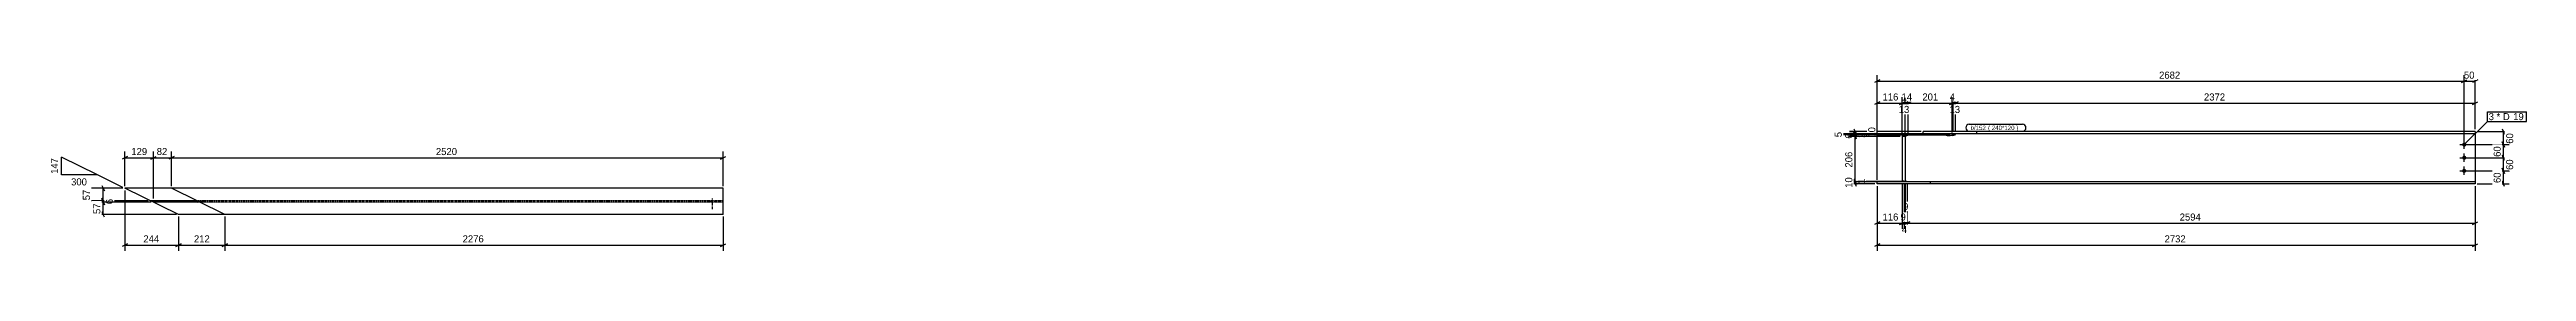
# Model space of a CAD drawing. Header units: millimetres. Extents: x 26 to 11337, y 32 to 858.
import ezdxf

# ---------------------------------------------------------------- set-up
doc = ezdxf.new("R2010")
doc.units = ezdxf.units.MM
doc.linetypes.add('DXK_LINE_DOT2', pattern=[3.9198, 1.9599, -1.9599])
doc.linetypes.add('DXK_LINE_DOT4', pattern=[0.9408, 0.4704, -0.4704])
doc.styles.add('Comic Sans MS', font='COMIC.TTF', dxfattribs={"height": 0.2})

msp = doc.modelspace()

# ---------------------------------------------------------------- hatches: boundary and pattern name
at = {"linetype": 'Continuous'}
for points in [[(11043, 518, -1), (11062, 518, -1)], [(11043, 458, -1), (11062, 458, -1)], [(11043, 398, -1), (11062, 398, -1)]]:
    msp.add_hatch(color=3, dxfattribs=at).paths.add_polyline_path(points)

# ---------------------------------------------------------------- linework, layer by layer
at = {"color": 8, "linetype": 'Continuous'}
for p, q in [((8383, 814), (8359, 802)), ((11040, 802), (11064, 814)), ((11052, 528), (11052, 836)), ((11052, 808), (11102, 808)), ((11114, 814), (11090, 802)), ((11102, 588), (11102, 836)), ((8383, 714), (8359, 702)), ((8487, 702), (8511, 714)), ((8499, 565), (8499, 736)), ((8499, 708), (8513, 708)), ((8525, 714), (8501, 702)), ((8513, 571), (8513, 736)), ((8513, 571), (8513, 736)), ((8706, 702), (8730, 714)), ((8718, 578), (8718, 733)), ((8742, 714), (8718, 702)), ((8742, 714), (8718, 702)), ((8718, 708), (8730, 708)), ((8730, 578), (8730, 736)), ((8730, 578), (8730, 733)), ((8730, 708), (11102, 708)), ((11090, 702), (11114, 714)), ((11102, 588), (11102, 736)), ((8265, 573), (8277, 549)), ((8277, 543), (8265, 567)), ((11112, 578), (11260, 578)), ((11225, 590), (11237, 566)), ((11231, 518), (11231, 578)), ((80, 379), (80, 460)), ((245, 379), (80, 460)), ((382, 464), (358, 452)), ((370, 328), (370, 486)), ((488, 452), (512, 464)), ((500, 271), (500, 486)), ((500, 458), (582, 458)), ((594, 464), (570, 452)), ((594, 464), (570, 452)), ((582, 328), (582, 486)), ((582, 328), (582, 486)), ((582, 458), (3102, 458)), ((3090, 452), (3114, 464)), ((3102, 328), (3102, 486)), ((8690, 561), (8242, 561)), ((8476, 555), (8242, 555)), ((8271, 555), (8271, 561)), ((11062, 518), (11260, 518)), ((11062, 458), (11257, 458)), ((11237, 506), (11225, 530)), ((245, 379), (80, 379)), ((8485, 349), (8242, 349)), ((8485, 349), (8245, 349)), ((8476, 347), (8245, 347)), ((8265, 361), (8277, 337)), ((8271, 347), (8271, 349)), ((8499, 341), (8499, 132)), ((11062, 398), (11260, 398)), ((360, 318), (194, 318)), ((476, 261), (194, 261)), ((264, 330), (276, 306)), ((276, 249), (264, 273)), ((270, 261), (270, 318)), ((370, 308), (370, 32)), ((8508, 337), (8508, 132)), ((8508, 337), (8508, 132)), ((11102, 328), (11102, 132)), ((11102, 328), (11102, 32)), ((11112, 338), (11257, 338)), ((615, 188), (615, 32)), ((615, 188), (615, 32)), ((826, 188), (826, 32)), ((826, 188), (826, 32)), ((3102, 188), (3102, 32)), ((8383, 164), (8359, 152)), ((8487, 152), (8511, 164)), ((8520, 164), (8496, 152)), ((8520, 164), (8496, 152)), ((8499, 158), (8508, 158)), ((8508, 158), (11102, 158)), ((11090, 152), (11114, 164)), ((382, 64), (358, 52)), ((370, 58), (615, 58)), ((627, 64), (603, 52)), ((615, 58), (826, 58)), ((838, 64), (814, 52)), ((814, 52), (838, 64)), ((826, 58), (3102, 58)), ((3090, 52), (3114, 64)), ((8383, 64), (8359, 52)), ((11090, 52), (11114, 64))]:
    msp.add_line(p, q, dxfattribs=at)
at = {"color": 7, "linetype": 'Continuous'}
for p, q in [((8582, 568), (8582, 578)), ((11102, 578), (8582, 578)), ((11102, 568), (8582, 568)), ((8714, 563), (8718, 568)), ((8727, 563), (8730, 568)), ((8827, 568), (8827, 578)), ((11102, 578), (11102, 338)), ((8486, 555), (8500, 561)), ((8499, 555), (8486, 555)), ((8486, 555), (8486, 351)), ((8513, 561), (8499, 555)), ((8499, 555), (8499, 351)), ((8700, 561), (8500, 561)), ((8705, 560), (8700, 561)), ((8704, 560), (8714, 563)), ((8717, 560), (8705, 560)), ((8714, 563), (8727, 563)), ((8717, 560), (8727, 563)), ((8371, 338), (8371, 347)), ((11102, 347), (8371, 347)), ((8486, 351), (8499, 351)), ((8489, 351), (8486, 351)), ((8492, 351), (8489, 351)), ((8494, 350), (8492, 351)), ((8495, 349), (8494, 350)), ((8495, 347), (8495, 349)), ((8495, 349), (8507, 349)), ((8499, 351), (8502, 351)), ((8502, 351), (8504, 351)), ((8504, 351), (8506, 350)), ((8506, 350), (8507, 349)), ((8508, 347), (8507, 349)), ((8615, 338), (8615, 347)), ((615, 198), (370, 318)), ((3102, 318), (370, 318)), ((698, 261), (486, 261)), ((711, 255), (499, 255)), ((500, 261), (512, 255)), ((826, 198), (582, 318)), ((687, 261), (700, 255)), ((3102, 198), (3102, 318)), ((11102, 338), (8371, 338)), ((3102, 198), (615, 198))]:
    msp.add_line(p, q, dxfattribs=at)
at = {"color": 7, "linetype": 'DXK_LINE_DOT4'}
for p, q in [((8687, 561), (8692, 560)), ((8692, 560), (8704, 560)), ((8704, 560), (8705, 560)), ((8704, 560), (8704, 560)), ((495, 261), (508, 255)), ((507, 255), (495, 261)), ((3102, 261), (698, 261)), ((3102, 255), (711, 255)), ((714, 261), (727, 255)), ((718, 261), (730, 255))]:
    msp.add_line(p, q, dxfattribs=at)
at = {"color": 3, "linetype": 'Continuous'}
for p, q in [((11033, 518), (11071, 518)), ((11033, 458), (11071, 458)), ((11052, 499), (11052, 537)), ((11052, 439), (11052, 477)), ((11033, 398), (11071, 398)), ((11052, 379), (11052, 417))]:
    msp.add_line(p, q, dxfattribs=at)
at = {"color": 3, "linetype": 'DXK_LINE_DOT2'}
for p, q in [((3043, 261), (3043, 255)), ((3043, 261), (3043, 255)), ((3043, 261), (3043, 255)), ((3052, 271), (3052, 221)), ((3052, 271), (3052, 221)), ((3052, 271), (3052, 221)), ((3062, 261), (3062, 255)), ((3062, 261), (3062, 255)), ((3062, 261), (3062, 255))]:
    msp.add_line(p, q, dxfattribs=at)

# ---------------------------------------------------------------- next in the draw order: wipeouts: each hides what was drawn before it
at = {"color": 0}
for points in [[(11110, 814), (11110, 858), (11045, 858), (11045, 814)], [(8753, 657), (8753, 702), (8695, 702), (8695, 657)], [(8265, 577), (8220, 577), (8220, 539), (8265, 539)], [(11282, 580), (11237, 580), (11237, 515), (11282, 515)], [(573, 464), (573, 508), (509, 508), (509, 464)], [(1901, 464), (1901, 508), (1784, 508), (1784, 464)], [(216, 322), (172, 322), (172, 257), (216, 257)], [(8523, 212), (8523, 256), (8484, 256), (8484, 212)], [(9864, 164), (9864, 208), (9747, 208), (9747, 164)], [(538, 64), (538, 108), (447, 108), (447, 64)], [(763, 64), (763, 108), (679, 108), (679, 64)], [(2023, 64), (2023, 108), (1906, 108), (1906, 64)]]:
    msp.add_wipeout(points, dxfattribs=at)

# ---------------------------------------------------------------- next in the draw order: linework, layer by layer
at = {"color": 8, "linetype": 'Continuous'}
for p, q in [((8371, 808), (11052, 808)), ((11040, 802), (11064, 814)), ((11052, 528), (11052, 836)), ((8702, 702), (8726, 714)), ((8730, 714), (8706, 702)), ((8714, 573), (8714, 736)), ((8714, 708), (8718, 708)), ((8718, 578), (8718, 736)), ((8265, 575), (8277, 551)), ((8277, 549), (8265, 573)), ((370, 458), (500, 458)), ((488, 452), (512, 464)), ((500, 271), (500, 486)), ((8704, 563), (8245, 563)), ((8690, 561), (8245, 561)), ((8271, 561), (8271, 563)), ((11062, 518), (11257, 518)), ((11225, 530), (11237, 506)), ((11237, 446), (11225, 470)), ((11231, 458), (11231, 518)), ((8499, 341), (8499, 129)), ((476, 261), (245, 261)), ((489, 255), (245, 255)), ((264, 273), (276, 249)), ((276, 242), (264, 267)), ((270, 255), (270, 261)), ((8495, 337), (8495, 129)), ((8483, 152), (8507, 164)), ((8511, 164), (8487, 152)), ((8495, 158), (8499, 158)), ((603, 52), (627, 64))]:
    msp.add_line(p, q, dxfattribs=at)

# ---------------------------------------------------------------- next in the draw order: texts
at = {"color": 3, "style": 'Comic Sans MS'}
for s, p in [('50', (11051, 820)), ('13', (8702, 663)), ('82', (515, 470)), ('2520', (1790, 470)), ('9', (8490, 218)), ('2594', (9753, 170)), ('244', (454, 70)), ('212', (685, 70)), ('2276', (1912, 70))]:
    msp.add_text(s, height=32.4, dxfattribs=at).set_placement(p)
for s, p in [('6', (8258, 545)), ('60', (11276, 522)), ('57', (210, 263))]:
    msp.add_text(s, height=32.4, rotation=90.0002, dxfattribs=at).set_placement(p)

# ---------------------------------------------------------------- next in the draw order: wipeouts: each hides what was drawn before it
at = {"color": 0}
for points in [[(8872, 585), (8872, 605), (8798, 605), (8798, 585)], [(11190, 630), (11190, 662), (11164, 662), (11164, 630)]]:
    msp.add_wipeout(points, dxfattribs=at)

# ---------------------------------------------------------------- next in the draw order: wipeouts: each hides what was drawn before it
for points in [[(9770, 814), (9770, 858), (9653, 858), (9653, 814)], [(8735, 714), (8735, 758), (8697, 758), (8697, 714)], [(9975, 714), (9975, 758), (9858, 758), (9858, 714)], [(8321, 581), (8277, 581), (8277, 542), (8321, 542)], [(8872, 585), (8872, 605), (8798, 605), (8798, 585)], [(11190, 630), (11190, 662), (11164, 662), (11164, 630)], [(477, 464), (477, 508), (393, 508), (393, 464)], [(11225, 520), (11181, 520), (11181, 455), (11225, 455)], [(321, 277), (276, 277), (276, 238), (321, 238)], [(8517, 107), (8517, 152), (8478, 152), (8478, 107)]]:
    msp.add_wipeout(points, dxfattribs=at)

# ---------------------------------------------------------------- next in the draw order: linework, layer by layer
at = {"color": 8, "linetype": 'Continuous'}
for p, q in [((8513, 708), (8714, 708)), ((8702, 702), (8726, 714)), ((8714, 573), (8714, 736)), ((8572, 578), (8245, 578)), ((8688, 568), (8245, 568)), ((8265, 590), (8277, 566)), ((8277, 556), (8265, 580)), ((8271, 568), (8271, 578)), ((11062, 458), (11260, 458)), ((11225, 470), (11237, 446)), ((11231, 398), (11231, 458)), ((361, 322), (245, 379)), ((8486, 341), (8486, 132)), ((11237, 386), (11225, 410)), ((489, 255), (242, 255)), ((264, 267), (276, 242)), ((270, 198), (270, 255)), ((8495, 337), (8495, 132)), ((605, 198), (242, 198)), ((276, 186), (264, 210)), ((8474, 152), (8498, 164)), ((8507, 164), (8483, 152)), ((8486, 158), (8495, 158)), ((8371, 58), (11102, 58))]:
    msp.add_line(p, q, dxfattribs=at)
at = {"color": 7, "linetype": 'Continuous'}
msp.add_arc((8792, 595), 16, 90, 270, dxfattribs=at)

# ---------------------------------------------------------------- next in the draw order: texts
at = {"color": 3, "style": 'Comic Sans MS'}
for s, p in [('2682', (9659, 820)), ('4', (8703, 720)), ('2372', (9864, 720)), ('129', (399, 470)), ('4', (8484, 113))]:
    msp.add_text(s, height=32.4, dxfattribs=at).set_placement(p)
for s, p in [('2', (8315, 549)), ('60', (11219, 462)), ('6', (315, 245))]:
    msp.add_text(s, height=32.4, rotation=90.0002, dxfattribs=at).set_placement(p)

# ---------------------------------------------------------------- next in the draw order: wipeouts: each hides what was drawn before it
at = {"color": 0}
for points in [[(9029, 585), (9029, 605), (8878, 605), (8878, 585)], [(11266, 630), (11266, 662), (11200, 662), (11200, 630)]]:
    msp.add_wipeout(points, dxfattribs=at)

# ---------------------------------------------------------------- next in the draw order: wipeouts: each hides what was drawn before it
for points in [[(8655, 714), (8655, 758), (8571, 758), (8571, 714)], [(8369, 602), (8325, 602), (8325, 544), (8369, 544)], [(9029, 585), (9029, 605), (8878, 605), (8878, 585)], [(11266, 630), (11266, 662), (11200, 662), (11200, 630)], [(11282, 460), (11237, 460), (11237, 395), (11282, 395)], [(208, 325), (208, 369), (117, 369), (117, 325)], [(264, 259), (220, 259), (220, 194), (264, 194)], [(8510, 164), (8510, 208), (8471, 208), (8471, 164)], [(9795, 64), (9795, 108), (9678, 108), (9678, 64)]]:
    msp.add_wipeout(points, dxfattribs=at)

# ---------------------------------------------------------------- next in the draw order: linework, layer by layer
at = {"color": 8, "linetype": 'Continuous'}
for p, q in [((8525, 714), (8501, 702)), ((8688, 568), (8194, 568)), ((8265, 580), (8277, 556)), ((8277, 551), (8265, 575)), ((8271, 563), (8271, 568)), ((8704, 563), (8194, 563)), ((8486, 341), (8486, 132)), ((11062, 398), (11257, 398)), ((11225, 410), (11237, 386)), ((11237, 326), (11225, 350)), ((11231, 338), (11231, 398)), ((8371, 158), (8486, 158)), ((8474, 152), (8498, 164))]:
    msp.add_line(p, q, dxfattribs=at)
at = {"color": 7, "linetype": 'Continuous'}
for p, q in [((8792, 611), (9035, 611)), ((8792, 579), (9035, 579)), ((11052, 518), (11158, 624)), ((11158, 624), (11158, 668))]:
    msp.add_line(p, q, dxfattribs=at)
msp.add_arc((9035, 595), 16, 270, 90, dxfattribs=at)

# ---------------------------------------------------------------- next in the draw order: texts
at = {"color": 3, "style": 'Comic Sans MS'}
for s, height, p in [('201', 32.4, (8578, 720)), ('b/152', 20.2, (8798, 585)), ('(\xa0240*120\xa0) ', 20.23, (8878, 585)), ('3', 32.4, (11164, 630)), ('9', 32.4, (8478, 170)), ('2732', 32.4, (9684, 70))]:
    msp.add_text(s, height=height, dxfattribs=at).set_placement(p)
for s, p in [('10', (8363, 550)), ('60', (11276, 402)), ('57', (258, 200))]:
    msp.add_text(s, height=32.4, rotation=90.0002, dxfattribs=at).set_placement(p)

# ---------------------------------------------------------------- next in the draw order: wipeouts: each hides what was drawn before it
at = {"color": 0}
for points in [[(11321, 630), (11321, 662), (11276, 662), (11276, 630)], [(70, 462), (26, 462), (26, 378), (70, 378)]]:
    msp.add_wipeout(points, dxfattribs=at)

# ---------------------------------------------------------------- next in the draw order: texts
at = {"color": 3, "style": 'Comic Sans MS'}
msp.add_text('147', height=32.4, rotation=90.0002, dxfattribs=at).set_placement((64, 384))
msp.add_text('300', height=32.4, dxfattribs=at).set_placement((124, 331))

# ---------------------------------------------------------------- next in the draw order: wipeouts: each hides what was drawn before it
at = {"color": 0}
for points in [[(8535, 714), (8535, 758), (8477, 758), (8477, 714)], [(8217, 585), (8172, 585), (8172, 546), (8217, 546)], [(11321, 630), (11321, 662), (11276, 662), (11276, 630)], [(11225, 400), (11181, 400), (11181, 335), (11225, 335)]]:
    msp.add_wipeout(points, dxfattribs=at)

# ---------------------------------------------------------------- next in the draw order: linework, layer by layer
at = {"color": 8, "linetype": 'Continuous'}
for p, q in [((8474, 702), (8498, 714)), ((8486, 565), (8486, 733)), ((8486, 708), (8499, 708)), ((8511, 714), (8487, 702)), ((8499, 565), (8499, 733)), ((8277, 543), (8265, 567)), ((8476, 555), (8242, 555)), ((8271, 349), (8271, 555))]:
    msp.add_line(p, q, dxfattribs=at)
at = {"color": 7, "linetype": 'Continuous'}
for p, q in [((11158, 668), (11337, 668)), ((11158, 624), (11337, 624)), ((11337, 624), (11337, 668))]:
    msp.add_line(p, q, dxfattribs=at)

# ---------------------------------------------------------------- next in the draw order: texts
at = {"color": 3, "style": 'Comic Sans MS'}
for s, p in [('14', (8483, 720)), ('* D', (11200, 630)), ('19', (11276, 630))]:
    msp.add_text(s, height=32.4, dxfattribs=at).set_placement(p)
for s, p in [('5', (8210, 552)), ('60', (11219, 342))]:
    msp.add_text(s, height=32.4, rotation=90.0002, dxfattribs=at).set_placement(p)

# ---------------------------------------------------------------- next in the draw order: wipeouts: each hides what was drawn before it
at = {"color": 0}
for points in [[(8522, 657), (8522, 702), (8464, 702), (8464, 657)], [(8265, 497), (8220, 497), (8220, 406), (8265, 406)]]:
    msp.add_wipeout(points, dxfattribs=at)

# ---------------------------------------------------------------- next in the draw order: linework, layer by layer
at = {"color": 8, "linetype": 'Continuous'}
for p, q in [((8371, 708), (8486, 708)), ((8474, 702), (8498, 714)), ((8486, 565), (8486, 736)), ((8265, 361), (8277, 337)), ((8277, 335), (8265, 359))]:
    msp.add_line(p, q, dxfattribs=at)

# ---------------------------------------------------------------- next in the draw order: texts
at = {"color": 3, "style": 'Comic Sans MS'}
msp.add_text('13', height=32.4, dxfattribs=at).set_placement((8470, 663))
msp.add_text('206', height=32.4, rotation=90.0002, dxfattribs=at).set_placement((8258, 413))

# ---------------------------------------------------------------- next in the draw order: wipeouts: each hides what was drawn before it
at = {"color": 0}
msp.add_wipeout([(8321, 364), (8277, 364), (8277, 332), (8321, 332)], dxfattribs=at)

# ---------------------------------------------------------------- next in the draw order: linework, layer by layer
at = {"color": 8, "linetype": 'Continuous'}
for p, q in [((8371, 357), (8371, 836)), ((8371, 357), (8371, 736)), ((8476, 347), (8242, 347)), ((8265, 359), (8277, 335)), ((8277, 326), (8265, 350)), ((8271, 338), (8271, 347)), ((8361, 338), (8242, 338)), ((8371, 328), (8371, 132))]:
    msp.add_line(p, q, dxfattribs=at)

# ---------------------------------------------------------------- next in the draw order: texts
at = {"color": 3, "style": 'Comic Sans MS'}
msp.add_text('1', height=32.4, rotation=90.0002, dxfattribs=at).set_placement((8315, 338))

# ---------------------------------------------------------------- next in the draw order: wipeouts: each hides what was drawn before it
at = {"color": 0}
for points in [[(8467, 714), (8467, 758), (8390, 758), (8390, 714)], [(8265, 372), (8220, 372), (8220, 313), (8265, 313)], [(8467, 164), (8467, 208), (8390, 208), (8390, 164)]]:
    msp.add_wipeout(points, dxfattribs=at)

# ---------------------------------------------------------------- next in the draw order: linework, layer by layer
at = {"color": 8, "linetype": 'Continuous'}
msp.add_line((8371, 328), (8371, 32), dxfattribs=at)

# ---------------------------------------------------------------- next in the draw order: texts
at = {"color": 3, "style": 'Comic Sans MS'}
for p in [(8396, 720), (8396, 170)]:
    msp.add_text('116', height=32.4, dxfattribs=at).set_placement(p)
msp.add_text('10', height=32.4, rotation=90.0002, dxfattribs=at).set_placement((8258, 320))

doc.saveas('drawing.dxf')
